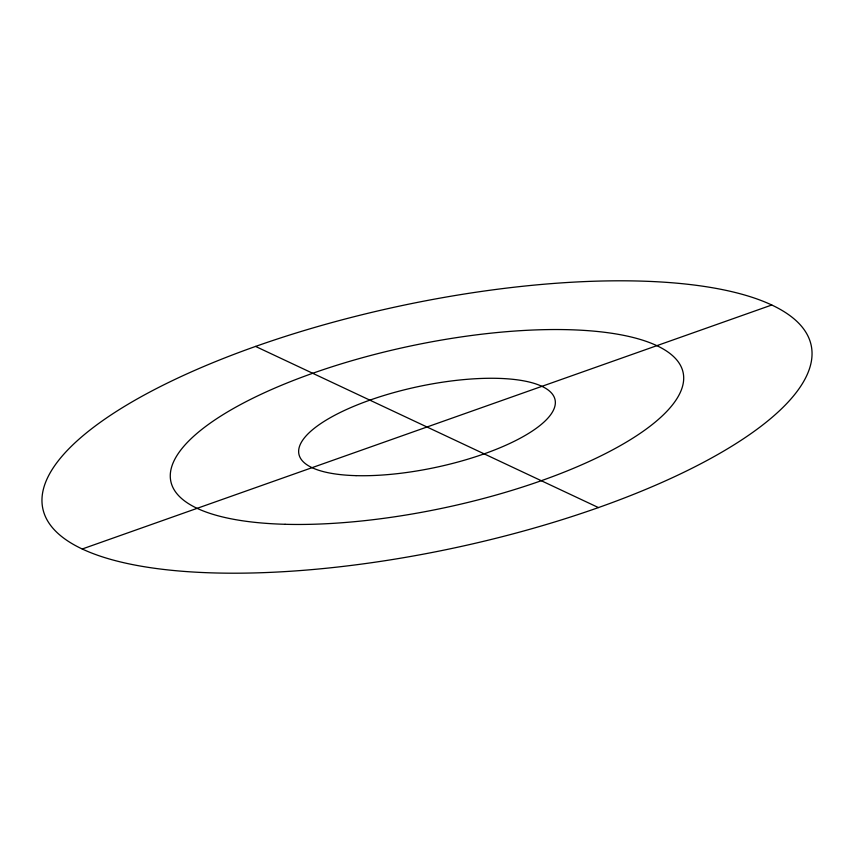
<?xml version="1.0" encoding="UTF-8"?>
<svg xmlns="http://www.w3.org/2000/svg" width="854" height="854" viewBox="0 0 854 854"><rect width="100%" height="100%" fill="white"/><g stroke="black" fill="none" stroke-linecap="round" stroke-linejoin="round"><path stroke-width="1.28" d="M82.23 548.994L771.77 305.006M255.57 346.425A392.765 123.979 -12 0 1 811.3 361.637A392.765 123.979 -12 0 1 214.13 572.938A392.765 123.979 -12 0 1 255.57 346.425L598.43 507.575M285.087 524.292A261.847 82.646 -12 0 0 683.2 383.425A261.847 82.646 -12 0 0 312.713 373.283A261.847 82.646 -12 0 0 285.087 524.292M356.043 475.646A130.918 41.323 -12 0 0 555.1 405.212A130.918 41.323 -12 0 0 369.857 400.142A130.918 41.323 -12 0 0 356.043 475.646"/></g></svg>
